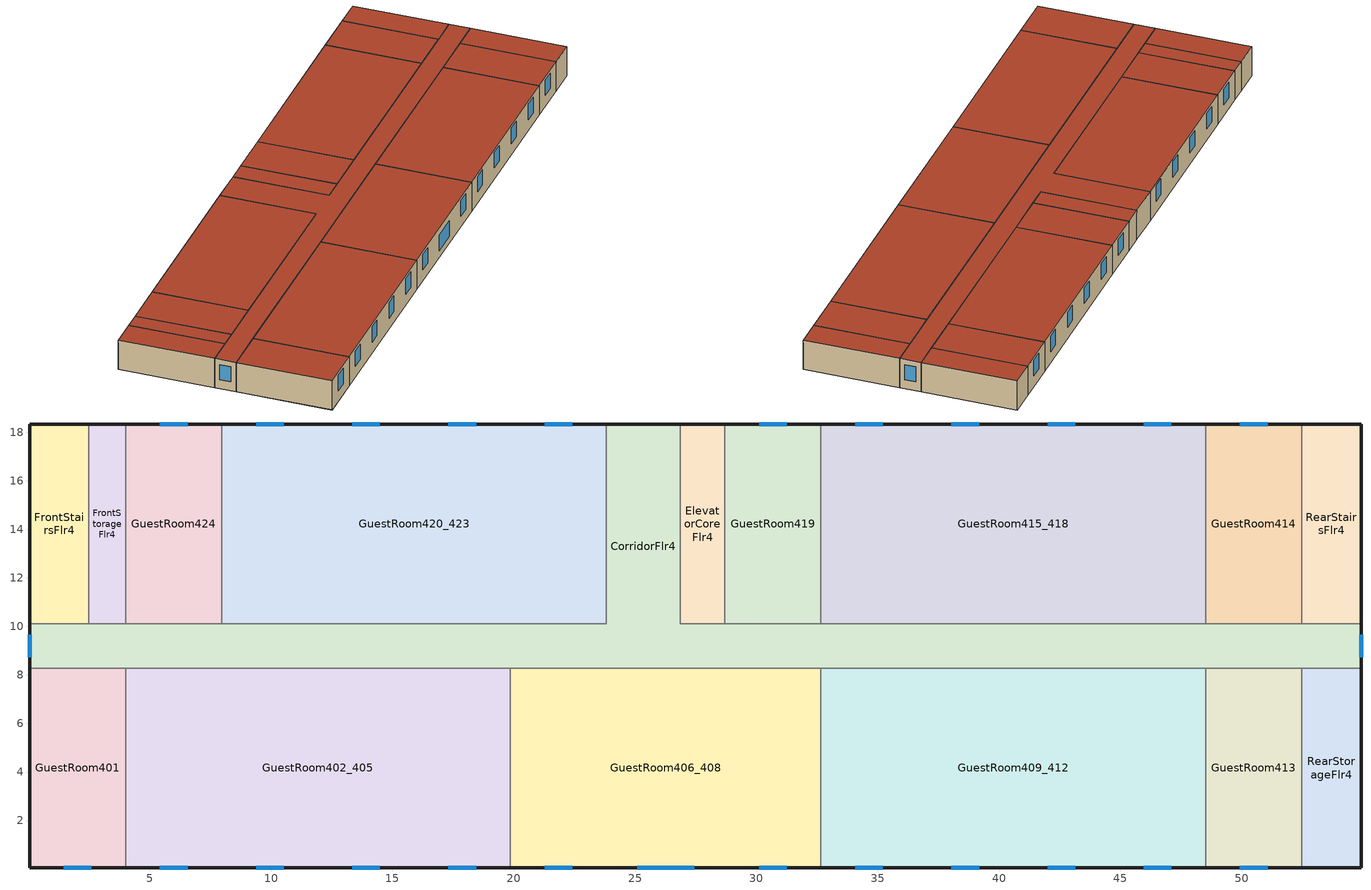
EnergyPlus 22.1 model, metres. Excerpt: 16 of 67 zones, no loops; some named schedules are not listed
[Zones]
RearStairsFlr4
 floor to RearStairsFlr3 (int_slab_floor): 54.91,10.11 52.47,10.11 52.47,18.34 54.91,18.34 z8.84
 wall outside (nonres_ext_wall_top): 54.91,10.11 54.91,18.34 52.47,18.34 z8.84:11.58
 wall to GuestRoom414 (int_wall): 52.47,18.34 52.47,10.11 z8.84:11.58
 wall to CorridorFlr4 (int_wall): 52.47,10.11 54.91,10.11 z8.84:11.58
 roof outside (nonres_roof): 52.47,10.11 54.91,10.11 54.91,18.34 52.47,18.34 z11.58
CorridorFlr4
 floor to CorridorFlr3 (int_slab_floor): 54.91,8.28 0.05,8.28 0.05,10.11 23.82,10.11 23.82,18.34 26.87,18.34 26.87,10.11 54.91,10.11 z8.84
 wall outside (nonres_ext_wall_top): 54.91,8.28 54.91,10.11 / 26.87,18.34 23.82,18.34 / 0.05,10.11 0.05,8.28 z8.84:11.58
 wall to GuestRoom414 (int_wall): 52.47,10.11 48.51,10.11 z8.84:11.58
 wall to GuestRoom415_418 (int_wall): 48.51,10.11 32.66,10.11 z8.84:11.58
 wall to GuestRoom419 (int_wall): 32.66,10.11 28.7,10.11 z8.84:11.58
 wall to ElevatorCoreFlr4 (int_wall): 28.7,10.11 26.87,10.11 26.87,18.34 z8.84:11.58
 wall to GuestRoom420_423 (int_wall): 23.82,18.34 23.82,10.11 7.97,10.11 z8.84:11.58
 wall to GuestRoom424 (int_wall): 7.97,10.11 4.01,10.11 z8.84:11.58
 wall to FrontStorageFlr4 (int_wall): 4.01,10.11 2.49,10.11 z8.84:11.58
 wall to FrontStairsFlr4 (int_wall): 2.49,10.11 0.05,10.11 z8.84:11.58
 wall to GuestRoom401 (int_wall): 0.05,8.28 4.01,8.28 z8.84:11.58
 wall to GuestRoom402_405 (int_wall): 4.01,8.28 19.86,8.28 z8.84:11.58
 wall to GuestRoom406_408 (int_wall): 19.86,8.28 32.66,8.28 z8.84:11.58
 wall to GuestRoom409_412 (int_wall): 32.66,8.28 48.51,8.28 z8.84:11.58
 wall to GuestRoom413 (int_wall): 48.51,8.28 52.47,8.28 z8.84:11.58
 wall to RearStorageFlr4 (int_wall): 52.47,8.28 54.91,8.28 z8.84:11.58
 window (NonresWindow_U_0.51_SHGC_0.218): 54.91,8.73 54.91,9.66 / 0.05,9.66 0.05,8.73 z9.68:11.1
 roof outside (nonres_roof): 0.05,8.28 54.91,8.28 54.91,10.11 26.87,10.11 26.87,18.34 23.82,18.34 23.82,10.11 0.05,10.11 z11.58
RearStorageFlr4
 floor to RearStorageFlr3 (int_slab_floor): 54.91,0.05 52.47,0.05 52.47,8.28 54.91,8.28 z8.84
 wall outside (nonres_ext_wall_top): 52.47,0.05 54.91,0.05 54.91,8.28 z8.84:11.58
 wall to GuestRoom413 (int_wall): 52.47,8.28 52.47,0.05 z8.84:11.58
 roof outside (nonres_roof): 52.47,0.05 54.91,0.05 54.91,8.28 52.47,8.28 z11.58
GuestRoom401
 floor to GuestRoom301 (int_slab_floor): 4.01,0.05 0.05,0.05 0.05,8.28 4.01,8.28 z8.84
 wall outside (res_ext_wall_top): 0.05,8.28 0.05,0.05 4.01,0.05 z8.84:11.58
 wall to GuestRoom402_405 (int_wall): 4.01,0.05 4.01,8.28 z8.84:11.58
 window (ResWindow_U_0.51_SHGC_0.218): 1.46,0.05 2.6,0.05 z9.86:11.3
 roof outside (res_roof): 0.05,0.05 4.01,0.05 4.01,8.28 0.05,8.28 z11.58
GuestRoom402_405
 floor to GuestRoom302_305 (int_slab_floor): 19.86,0.05 4.01,0.05 4.01,8.28 19.86,8.28 z8.84
 wall outside (res_ext_wall_top): 4.01,0.05 19.86,0.05 z8.84:11.58
 wall to GuestRoom406_408 (int_wall): 19.86,0.05 19.86,8.28 z8.84:11.58
 window (ResWindow_U_0.51_SHGC_0.218): 5.42,0.05 6.56,0.05 / 9.39,0.05 10.53,0.05 / 13.35,0.05 14.49,0.05 / 17.31,0.05 18.45,0.05 z9.86:11.3
 roof outside (res_roof): 4.01,0.05 19.86,0.05 19.86,8.28 4.01,8.28 z11.58
GuestRoom406_408
 floor to GuestRoom306_308 (int_slab_floor): 32.66,0.05 19.86,0.05 19.86,8.28 32.66,8.28 z8.84
 wall outside (res_ext_wall_top): 19.86,0.05 32.66,0.05 z8.84:11.58
 wall to GuestRoom409_412 (int_wall): 32.66,0.05 32.66,8.28 z8.84:11.58
 window (ResWindow_U_0.51_SHGC_0.218): 21.27,0.05 22.41,0.05 / 30.11,0.05 31.25,0.05 z9.86:11.3; 25.08,0.05 27.44,0.05 z9.49:10.93
 roof outside (res_roof): 19.86,0.05 32.66,0.05 32.66,8.28 19.86,8.28 z11.58
GuestRoom409_412
 floor to GuestRoom309_312 (int_slab_floor): 48.51,0.05 32.66,0.05 32.66,8.28 48.51,8.28 z8.84
 wall outside (res_ext_wall_top): 32.66,0.05 48.51,0.05 z8.84:11.58
 wall to GuestRoom413 (int_wall): 48.51,0.05 48.51,8.28 z8.84:11.58
 window (ResWindow_U_0.51_SHGC_0.218): 34.07,0.05 35.22,0.05 / 38.04,0.05 39.18,0.05 / 42,0.05 43.14,0.05 / 45.96,0.05 47.1,0.05 z9.86:11.3
 roof outside (res_roof): 32.66,0.05 48.51,0.05 48.51,8.28 32.66,8.28 z11.58
GuestRoom413
 floor to GuestRoom313 (int_slab_floor): 52.47,0.05 48.51,0.05 48.51,8.28 52.47,8.28 z8.84
 wall outside (res_ext_wall_top): 48.51,0.05 52.47,0.05 z8.84:11.58
 window (ResWindow_U_0.51_SHGC_0.218): 49.92,0.05 51.07,0.05 z9.86:11.3
 roof outside (res_roof): 48.51,0.05 52.47,0.05 52.47,8.28 48.51,8.28 z11.58
GuestRoom414
 floor to GuestRoom314 (int_slab_floor): 52.47,10.11 48.51,10.11 48.51,18.34 52.47,18.34 z8.84
 wall outside (res_ext_wall_top): 52.47,18.34 48.51,18.34 z8.84:11.58
 wall to GuestRoom415_418 (int_wall): 48.51,18.34 48.51,10.11 z8.84:11.58
 window (ResWindow_U_0.51_SHGC_0.218): 51.06,18.34 49.92,18.34 z9.86:11.3
 roof outside (res_roof): 48.51,10.11 52.47,10.11 52.47,18.34 48.51,18.34 z11.58
GuestRoom415_418
 floor to GuestRoom315_318 (int_slab_floor): 48.51,10.11 32.66,10.11 32.66,18.34 48.51,18.34 z8.84
 wall outside (res_ext_wall_top): 48.51,18.34 32.66,18.34 z8.84:11.58
 wall to GuestRoom419 (int_wall): 32.66,18.34 32.66,10.11 z8.84:11.58
 window (ResWindow_U_0.51_SHGC_0.218): 47.1,18.34 45.96,18.34 / 43.14,18.34 42,18.34 / 39.18,18.34 38.03,18.34 / 35.21,18.34 34.07,18.34 z9.86:11.3
 roof outside (res_roof): 32.66,10.11 48.51,10.11 48.51,18.34 32.66,18.34 z11.58
ElevatorCoreFlr4
 floor to ElevatorCoreFlr3 (int_slab_floor): 28.7,10.11 26.87,10.11 26.87,18.34 28.7,18.34 z8.84
 wall outside (nonres_ext_wall_top): 28.7,18.34 26.87,18.34 z8.84:11.58
 wall to GuestRoom419 (int_wall): 28.7,10.11 28.7,18.34 z8.84:11.58
 roof outside (nonres_roof): 26.87,10.11 28.7,10.11 28.7,18.34 26.87,18.34 z11.58
GuestRoom419
 floor to GuestRoom319 (int_slab_floor): 32.66,10.11 28.7,10.11 28.7,18.34 32.66,18.34 z8.84
 wall outside (res_ext_wall_top): 32.66,18.34 28.7,18.34 z8.84:11.58
 window (ResWindow_U_0.51_SHGC_0.218): 31.25,18.34 30.11,18.34 z9.86:11.3
 roof outside (res_roof): 28.7,10.11 32.66,10.11 32.66,18.34 28.7,18.34 z11.58
GuestRoom420_423
 floor to GuestRoom320_323 (int_slab_floor): 23.82,10.11 7.97,10.11 7.97,18.34 23.82,18.34 z8.84
 wall outside (res_ext_wall_mid): 23.82,18.34 7.97,18.34 z8.84:11.58
 wall to GuestRoom424 (int_wall): 7.97,18.34 7.97,10.11 z8.84:11.58
 window (ResWindow_U_0.51_SHGC_0.218): 22.41,18.34 21.27,18.34 / 18.45,18.34 17.31,18.34 / 14.49,18.34 13.34,18.34 / 10.52,18.34 9.38,18.34 z9.86:11.3
 roof outside (res_roof): 7.97,10.11 23.82,10.11 23.82,18.34 7.97,18.34 z11.58
GuestRoom424
 floor to GuestRoom324 (int_slab_floor): 7.97,10.11 4.01,10.11 4.01,18.34 7.97,18.34 z8.84
 wall outside (res_ext_wall_top): 7.97,18.34 4.01,18.34 z8.84:11.58
 wall to FrontStorageFlr4 (int_wall): 4.01,18.34 4.01,10.11 z8.84:11.58
 window (ResWindow_U_0.51_SHGC_0.218): 6.56,18.34 5.42,18.34 z9.86:11.3
 roof outside (res_roof): 4.01,10.11 7.97,10.11 7.97,18.34 4.01,18.34 z11.58
FrontStorageFlr4
 floor to FrontStorageFlr3 (int_slab_floor): 4.01,10.11 2.49,10.11 2.49,18.34 4.01,18.34 z8.84
 wall outside (nonres_ext_wall_top): 4.01,18.34 2.49,18.34 z8.84:11.58
 wall to FrontStairsFlr4 (int_wall): 2.49,18.34 2.49,10.11 z8.84:11.58
 roof outside (nonres_roof): 2.49,10.11 4.01,10.11 4.01,18.34 2.49,18.34 z11.58
FrontStairsFlr4
 floor to FrontStairsFlr3 (int_slab_floor): 2.49,10.11 0.05,10.11 0.05,18.34 2.49,18.34 z8.84
 wall outside (nonres_ext_wall_top): 2.49,18.34 0.05,18.34 0.05,10.11 z8.84:11.58
 roof outside (nonres_roof): 0.05,10.11 2.49,10.11 2.49,18.34 0.05,18.34 z11.58
[Building]
HotelSmall: North Axis {deg}=180; Terrain=Suburbs; Loads Convergence Tolerance Value {W}=0.04; Temperature Convergence Tolerance Value {deltaC}=0.4; Solar Distribution=FullExterior; Maximum Number of Warmup Days=25; Minimum Number of Warmup Days=6
[Site:Location]
Site:Location=Ho.Chi.Minh.City-Tan.Son.Nhat.AP_VNM WMO=489000; Latitude {N+ S-}=10.82; Longitude {W- E+}=106.67; Time Zone Relative to GMT {GMT+/-}=7; Elevation {m}=5
[SizingPeriod:DesignDay] Day of Month=21; Dry-Bulb Temperature Range Modifier Type=DefaultMultipliers; Humidity Condition Type=Wetbulb; Barometric Pressure {Pa}=101265; Rain {Yes/No}=No; Snow on ground {Yes/No}=No; Daylight Savings Time Indicator=No
Name | Month | Day Type | Maximum Dry-Bulb Temperature {C} | Daily Dry-Bulb Temperature Range {C} | Wetbulb at Maximum Dry-Bulb {C} | Wind Speed {m/s} design conditions vs. traditional 6.71 m/s (15 mph) | Wind Direction {Degrees; N=0, S=180} | Solar Model Indicator | Clearness {0.0 to 1.1} | Wind Speed {m/s} design conditions vs. traditional 3.35 m/s (7mph) | ASHRAE Clear Sky Optical Depth for Beam Irradiance (taub) | ASHRAE Clear Sky Optical Depth for Diffuse Irradiance (taud)
Ho.Chi.Minh.City-Tan.Son.Nhat.AP_VNM Ann Htg 99.6% Condns DB | 12 | WinterDesignDay | 20.1 | 0 | 20.1 | 1.8 | 0 | ASHRAEClearSky | 0
Ho.Chi.Minh.City-Tan.Son.Nhat.AP_VNM Ann Clg .4% Condns DB=>MWB | 4 | SummerDesignDay | 35.2 | 8.5 | 25.8 |  | 160 | ASHRAETau |  | 4.1 | 0.542 | 1.901
[Site:WaterMainsTemperature]
Calculation Method=Correlation; Annual average outdoor air temperature {C}=27.6; Maximum difference in monthly average outdoor air temperatures {C}=3.2
[Site:GroundTemperature:FCfactorMethod]
January Ground Temperature {C}=26.9; February Ground Temperature {C}=26.7; March Ground Temperature {C}=26; April Ground Temperature {C}=26.4; May Ground Temperature {C}=27.5; June Ground Temperature {C}=28.3; July Ground Temperature {C}=29.2; August Ground Temperature {C}=29; September Ground Temperature {C}=28.9; October Ground Temperature {C}=27.2; November Ground Temperature {C}=27.5; December Ground Temperature {C}=27.6
[Material:NoMass]
CP02 CARPET PAD: VeryRough, 0.21648, 0.9, 0.7, 0.8
Nonres_Roof_Insulation: MediumSmooth, 4.31889, 0.9, 0.7, 0.7
Res_Roof_Insulation: MediumSmooth, 5.30668, 0.9, 0.7, 0.7
Nonres_Exterior_Wall_Insulation_top; Res_Exterior_Wall_Insulation_top: MediumSmooth, 0.53619, 0.9, 0.7, 0.7
Res_Exterior_Wall_Insulation_mid: MediumSmooth, 0.727209, 0.9, 0.7, 0.7
[Construction]
int_wall: G01 13mm gypsum board, G01 13mm gypsum board
int_slab_floor: 100mm Normalweight concrete floor, CP02 CARPET PAD
nonres_roof: F13 Built-up roofing, Nonres_Roof_Insulation, F08 Metal surface
res_roof: F13 Built-up roofing, Res_Roof_Insulation, F08 Metal surface
nonres_ext_wall_top: F07 25mm stucco, G01 16mm gypsum board, Nonres_Exterior_Wall_Insulation_top, G01 16mm gypsum board
res_ext_wall_mid: F07 25mm stucco, G01 16mm gypsum board, Res_Exterior_Wall_Insulation_mid, G01 16mm gypsum board
res_ext_wall_top: F07 25mm stucco, G01 16mm gypsum board, Res_Exterior_Wall_Insulation_top, G01 16mm gypsum board
NonresWindow_U_0.51_SHGC_0.218: Glazing Layer
ResWindow_U_0.51_SHGC_0.218: Residential Window Glazing Layer
[Material]
Name | Roughness | Thickness {m} | Conductivity {W/m-K} | Density {kg/m3} | Specific Heat {J/kg-K} | Thermal Absorptance | Solar Absorptance | Visible Absorptance | Absorptance:Thermal | Absorptance:Solar | Absorptance:Visible
F07 25mm stucco | Smooth | 0.0254 | 0.72 | 1856 | 840 | 0.9 | 0.7 | 0.7
F08 Metal surface | Smooth | 0.0008 | 45.28 | 7824 | 500
F13 Built-up roofing | Rough | 0.0095 | 0.16 | 1120 | 1460 |  |  |  | 0.75 | 0.45
G01 13mm gypsum board | Smooth | 0.0127 | 0.16 | 800 | 1090 |  |  |  | 0.9 | 0.7 | 0.5
G01 16mm gypsum board | MediumSmooth | 0.0159 | 0.16 | 800 | 1090
100mm Normalweight concrete floor | MediumRough | 0.1016 | 2.31 | 2322 | 832
[WindowMaterial:SimpleGlazingSystem] U-Factor {W/m2-K}=2.89591; Solar Heat Gain Coefficient=0.218; Visible Transmittance=0.2398
Glazing Layer; Residential Window Glazing Layer
[Zone] Type=1; Multiplier=1
RearStairsFlr4; CorridorFlr4; RearStorageFlr4; GuestRoom401; GuestRoom402_405; GuestRoom406_408; GuestRoom409_412; GuestRoom413; GuestRoom414; GuestRoom415_418; ElevatorCoreFlr4; GuestRoom419; GuestRoom420_423; GuestRoom424; FrontStorageFlr4; FrontStairsFlr4
[People] Number of People Calculation Method=People; Fraction Radiant=0.3; Sensible Heat Fraction=autocalculate; Activity Level Schedule=Activity_Sch; Mean Radiant Temperature Calculation Type=ZoneAveraged
Name | Zone or ZoneList or Space or SpaceList | Number of People Schedule | Number of People
CorridorFlr4_People | CorridorFlr4 | AlwaysOff | 6.75
ElevatorCoreFlr4_People | ElevatorCoreFlr4 | AlwaysOff | 0.243
FrontStairsFlr4_People | FrontStairsFlr4 | AlwaysOff | 1.08
FrontStorageFlr4_People | FrontStorageFlr4 | AlwaysOff | 0.27
GuestRoom401_People | GuestRoom401 | GuestRoom_Occ_Sch | 1.5
GuestRoom402_405_People | GuestRoom402_405 | AlwaysOff | 6
GuestRoom406_408_People | GuestRoom406_408 | AlwaysOff | 4.5
GuestRoom409_412_People | GuestRoom409_412 | GuestRoom_Occ_Sch | 6
GuestRoom413_People | GuestRoom413 | AlwaysOff | 1.5
GuestRoom414_People | GuestRoom414 | AlwaysOff | 1.5
GuestRoom415_418_People | GuestRoom415_418 | GuestRoom_Occ_Sch | 6
GuestRoom419_People | GuestRoom419 | GuestRoom_Occ_Sch | 1.5
GuestRoom420_423_People | GuestRoom420_423 | GuestRoom_Occ_Sch | 6
GuestRoom424_People | GuestRoom424 | GuestRoom_Occ_Sch | 1.5
RearStairsFlr4_People | RearStairsFlr4 | AlwaysOff | 1.08
RearStorageFlr4_People | RearStorageFlr4 | AlwaysOff | 0.432
[Lights] Design Level Calculation Method=Watts/Area; Lighting Level {W}=0; Return Air Fraction=0; Fraction Radiant=0.7; Fraction Visible=0.2; Fraction Replaceable=1
Name | Zone or ZoneList or Space or SpaceList | Schedule | Watts per Zone Floor Area {W/m2}
CorridorFlr4_Lights | CorridorFlr4 | ltg_sch_corridor | 5.29584
ElevatorCoreFlr4_Lights | ElevatorCoreFlr4 | ltg_sch_elevator | 0
FrontStairsFlr4_Lights | FrontStairsFlr4 | ltg_sch_stair | 5.27431
FrontStorageFlr4_Lights | FrontStorageFlr4 | ltg_sch_storage | 4.16025
GuestRoom401_Lights | GuestRoom401 | ltg_sch_guestroom | 4.4132
GuestRoom402_405_Lights | GuestRoom402_405 | alwaysoff | 4.4132
GuestRoom406_408_Lights | GuestRoom406_408 | alwaysoff | 4.4132
GuestRoom409_412_Lights | GuestRoom409_412 | ltg_sch_guestroom | 4.4132
GuestRoom413_Lights | GuestRoom413 | alwaysoff | 4.4132
GuestRoom414_Lights | GuestRoom414 | alwaysoff | 4.4132
GuestRoom415_418_Lights | GuestRoom415_418 | ltg_sch_guestroom | 4.4132
GuestRoom419_Lights | GuestRoom419 | ltg_sch_guestroom | 4.4132
GuestRoom420_423_Lights | GuestRoom420_423 | ltg_sch_guestroom | 4.4132
GuestRoom424_Lights | GuestRoom424 | ltg_sch_guestroom | 4.4132
RearStairsFlr4_Lights | RearStairsFlr4 | ltg_sch_stair | 5.27431
RearStorageFlr4_Lights | RearStorageFlr4 | ltg_sch_storage | 4.16025
[ElectricEquipment] Fraction Latent=0; Fraction Radiant=0.5; Fraction Lost=0
Name | Zone or ZoneList or Space or SpaceList | Schedule | Design Level Calculation Method | Design Level {W} | Watts per Zone Floor Area {W/m2}
CorridorFlr4_PlugLoad | CorridorFlr4 | AlwaysOff | EquipmentLevel | 0
ElevatorCoreFlr4_PlugLoad | ElevatorCoreFlr4 | AlwaysOff | EquipmentLevel | 0
FrontStairsFlr4_PlugLoad | FrontStairsFlr4 | AlwaysOff | EquipmentLevel | 0
FrontStorageFlr4_PlugLoad | FrontStorageFlr4 | AlwaysOff | EquipmentLevel | 0
GuestRoom401_PlugLoad | GuestRoom401 | Guestroom_Eqp_Sch_Adva | Watts/Area |  | 11.8935
GuestRoom402_405_PlugLoad | GuestRoom402_405 | AlwaysOff | Watts/Area |  | 11.8935
GuestRoom406_408_PlugLoad | GuestRoom406_408 | AlwaysOff | Watts/Area |  | 11.8935
GuestRoom409_412_PlugLoad | GuestRoom409_412 | Guestroom_Eqp_Sch_Adva | Watts/Area |  | 11.8935
GuestRoom413_PlugLoad | GuestRoom413 | AlwaysOff | Watts/Area |  | 11.8935
GuestRoom414_PlugLoad | GuestRoom414 | AlwaysOff | Watts/Area |  | 11.8935
GuestRoom415_418_PlugLoad | GuestRoom415_418 | Guestroom_Eqp_Sch_Adva | Watts/Area |  | 11.8935
GuestRoom419_PlugLoad | GuestRoom419 | Guestroom_Eqp_Sch_Adva | Watts/Area |  | 11.8935
GuestRoom420_423_PlugLoad | GuestRoom420_423 | Guestroom_Eqp_Sch_Adva | Watts/Area |  | 11.8935
GuestRoom424_PlugLoad | GuestRoom424 | Guestroom_Eqp_Sch_Adva | Watts/Area |  | 11.8935
RearStairsFlr4_PlugLoad | RearStairsFlr4 | AlwaysOff | EquipmentLevel | 0
RearStorageFlr4_PlugLoad | RearStorageFlr4 | AlwaysOff | EquipmentLevel | 0
[ZoneInfiltration:DesignFlowRate] Design Flow Rate Calculation Method=Flow/ExteriorWallArea; Design Flow Rate {m3/s}=0; Flow per Exterior Surface Area {m3/s-m2}=0.000569572; Constant Term Coefficient=0; Temperature Term Coefficient=0; Velocity Term Coefficient=0.224; Velocity Squared Term Coefficient=0
Name | Zone or ZoneList | Schedule
CorridorFlr4_Infiltration | CorridorFlr4 | AlwaysOn
ElevatorCoreFlr4_Infiltration | ElevatorCoreFlr4 | AlwaysOn
FrontStairsFlr4_Infiltration | FrontStairsFlr4 | AlwaysOn
FrontStorageFlr4_Infiltration | FrontStorageFlr4 | AlwaysOn
GuestRoom401_Infiltration | GuestRoom401 | GuestRoom_Infil_Sch
GuestRoom402_405_Infiltration | GuestRoom402_405 | GuestRoom_Infil_Sch
GuestRoom406_408_Infiltration | GuestRoom406_408 | GuestRoom_Infil_Sch
GuestRoom409_412_Infiltration | GuestRoom409_412 | GuestRoom_Infil_Sch
GuestRoom413_Infiltration | GuestRoom413 | GuestRoom_Infil_Sch
GuestRoom414_Infiltration | GuestRoom414 | GuestRoom_Infil_Sch
GuestRoom415_418_Infiltration | GuestRoom415_418 | GuestRoom_Infil_Sch
GuestRoom419_Infiltration | GuestRoom419 | GuestRoom_Infil_Sch
GuestRoom420_423_Infiltration | GuestRoom420_423 | GuestRoom_Infil_Sch
GuestRoom424_Infiltration | GuestRoom424 | GuestRoom_Infil_Sch
RearStairsFlr4_Infiltration | RearStairsFlr4 | AlwaysOn
RearStorageFlr4_Infiltration | RearStorageFlr4 | AlwaysOn
[Exterior:Lights]
Exterior_Lights: Schedule=Exterior_Lgt_ALWAYS_ON; Design Level {W}=3318.89; Control Option=AstronomicalClock
[Sizing:Zone] Zone Cooling Design Supply Air Temperature Input Method=SupplyAirTemperature; Zone Cooling Design Supply Air Temperature {C}=14; Zone Heating Design Supply Air Temperature Input Method=SupplyAirTemperature; Zone Heating Design Supply Air Temperature {C}=50; Zone Cooling Design Supply Air Humidity Ratio {kg-H2O/kg-air}=0.008; Zone Heating Design Supply Air Humidity Ratio {kgWater/kgDryAir}=0.008; Cooling Design Air Flow Method=DesignDay; Cooling Design Air Flow Rate {m3/s}=0; Cooling Minimum Air Flow Fraction=0; Heating Design Air Flow Method=DesignDay; Heating Design Air Flow Rate {m3/s}=0
Name | Design Specification Outdoor Air Object
GuestRoom401 | SZ DSOA GuestRoom401
GuestRoom402_405 | SZ DSOA GuestRoom402_405
GuestRoom406_408 | SZ DSOA GuestRoom406_408
GuestRoom409_412 | SZ DSOA GuestRoom409_412
GuestRoom413 | SZ DSOA GuestRoom413
GuestRoom414 | SZ DSOA GuestRoom414
GuestRoom415_418 | SZ DSOA GuestRoom415_418
GuestRoom419 | SZ DSOA GuestRoom419
GuestRoom420_423 | SZ DSOA GuestRoom420_423
GuestRoom424 | SZ DSOA GuestRoom424
CorridorFlr4 | SZ DSOA CorridorFlr4
FrontStairsFlr4 | SZ DSOA FrontStairsFlr4
RearStairsFlr4 | SZ DSOA RearStairsFlr4
[ZoneControl:Thermostat] Control Type Schedule=COMPACT HVAC-ALWAYS 4
Name | Zone or ZoneList | Control 1
GuestRoom401 Thermostat | GuestRoom401 | N OccGuestRoom Thermostat Dual SP Control
GuestRoom402_405 Thermostat | GuestRoom402_405 | VacGuestRoom Thermostat Dual SP Control
GuestRoom406_408 Thermostat | GuestRoom406_408 | VacGuestRoom Thermostat Dual SP Control
GuestRoom409_412 Thermostat | GuestRoom409_412 | N OccGuestRoom Thermostat Dual SP Control
GuestRoom413 Thermostat | GuestRoom413 | VacGuestRoom Thermostat Dual SP Control
GuestRoom414 Thermostat | GuestRoom414 | VacGuestRoom Thermostat Dual SP Control
GuestRoom415_418 Thermostat | GuestRoom415_418 | S OccGuestRoom Thermostat Dual SP Control
GuestRoom419 Thermostat | GuestRoom419 | S OccGuestRoom Thermostat Dual SP Control
GuestRoom420_423 Thermostat | GuestRoom420_423 | S OccGuestRoom Thermostat Dual SP Control
GuestRoom424 Thermostat | GuestRoom424 | S OccGuestRoom Thermostat Dual SP Control
CorridorFlr4 Thermostat | CorridorFlr4 | CommonArea Thermostat Dual SP Control
[ZoneVentilation:WindandStackOpenArea] Opening Area {m2}=0.0021; Opening Area Fraction Schedule=Sliding_Doors_Ventilation_Availability_SCH; Opening Effectiveness=autocalculate; Height Difference {m}=5.7909; Discharge Coefficient for Opening=autocalculate; Minimum Indoor Temperature {C}=18.89; Maximum Indoor Temperature {C}=25.56; Delta Temperature {deltaC}=-100; Minimum Outdoor Temperature {C}=15.56; Maximum Outdoor Temperature {C}=23.89; Maximum Wind Speed {m/s}=40
Name | Zone | Effective Angle {deg}
GuestRoom401 Sliding Door Ventilation | GuestRoom401 | 0
GuestRoom409_412 Sliding Door Ventilation | GuestRoom409_412 | 0
GuestRoom415_418 Sliding Door Ventilation | GuestRoom415_418 | 180
GuestRoom419 Sliding Door Ventilation | GuestRoom419 | 180
GuestRoom420_423 Sliding Door Ventilation | GuestRoom420_423 | 180
GuestRoom424 Sliding Door Ventilation | GuestRoom424 | 180
